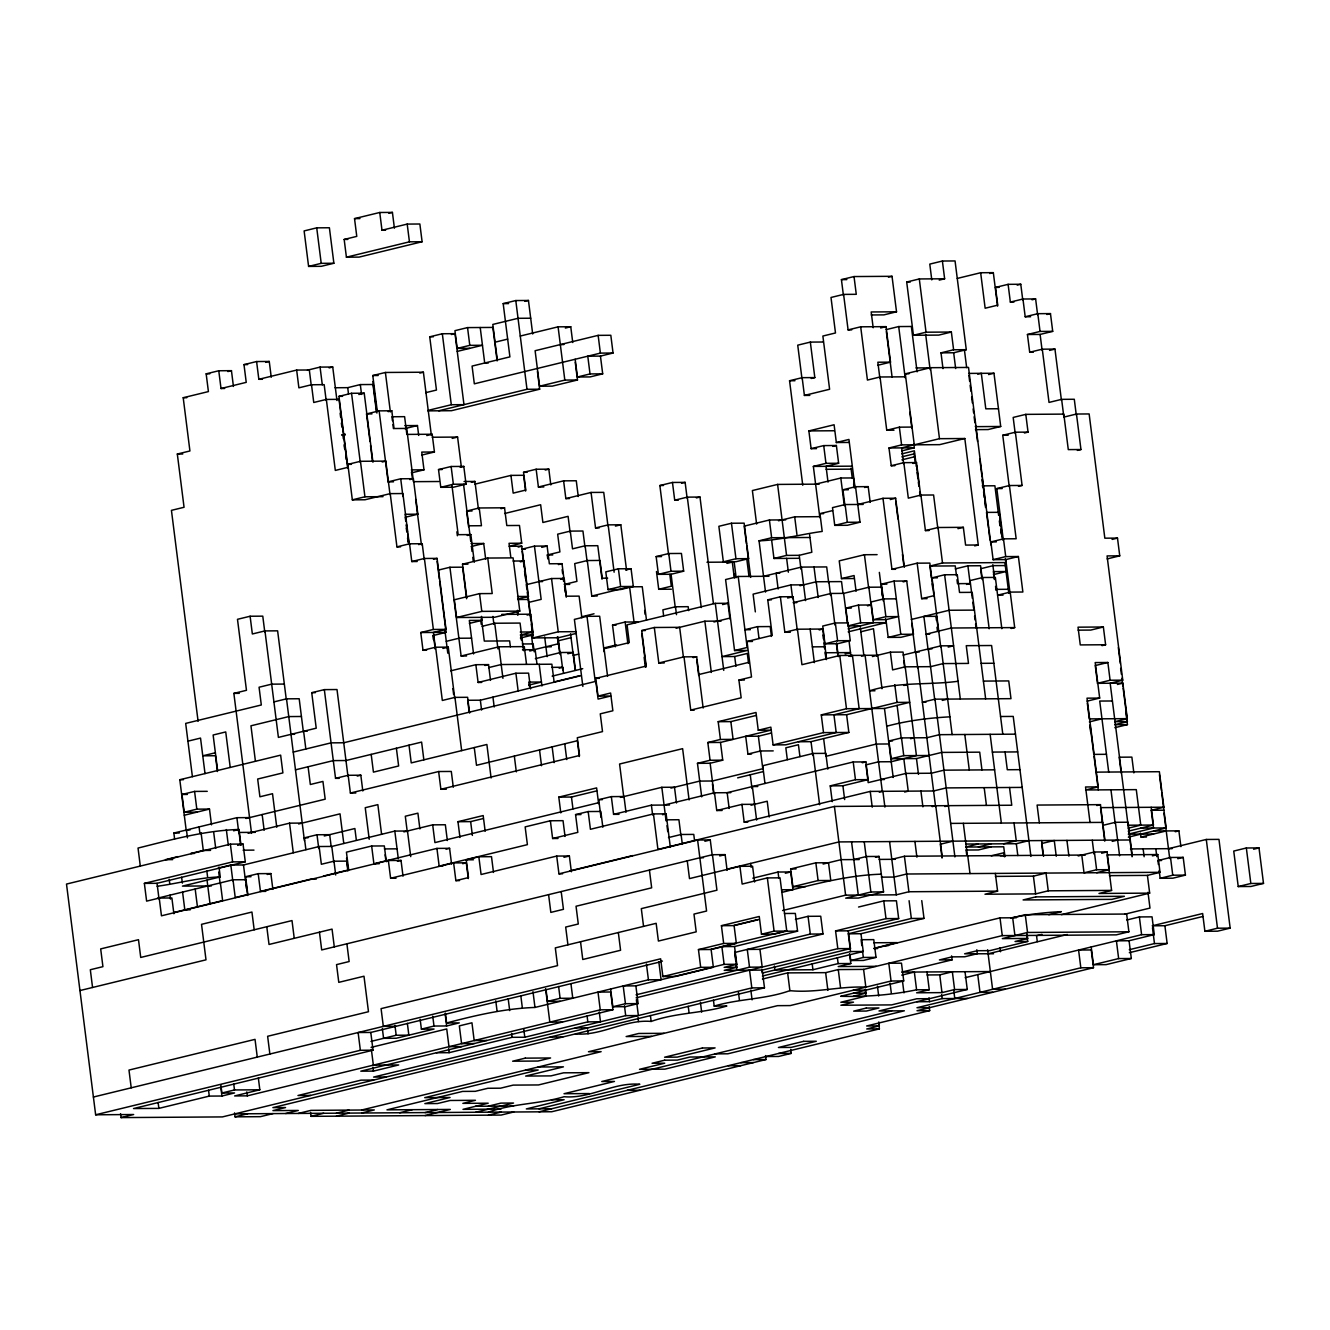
<?xml version="1.0" encoding="UTF-8"?>
<svg xmlns="http://www.w3.org/2000/svg" width="1330" height="1330" viewBox="0 0 1330 1330"><rect width="100%" height="100%" fill="white"/><g stroke="black" fill="none" stroke-linecap="round" stroke-linejoin="round"><path stroke-width="1.5" d="M316.723 227.846L304.121 230.921L308.593 266.416L321.262 266.316L333.88 263.257L329.391 227.763L316.723 227.846L321.212 263.34L333.88 263.257M379.748 212.484L381.993 230.223L407.196 224.088L419.864 224.005L422.109 241.744L359.083 257.106L346.415 257.189L344.171 239.45L356.773 236.374L354.528 218.619L379.748 212.484L392.416 212.401L394.412 228.178M388.809 213.282L392.416 212.401M308.593 266.416L321.212 263.34M346.415 257.189L409.441 241.827L422.109 241.744M198.103 721.342L171.437 510.354L184.055 507.279L177.322 454.029L189.924 450.97L183.208 397.72L208.411 391.585L206.167 373.83L218.768 370.754L231.453 370.671L233.432 386.448M218.768 370.754L221.013 388.51L246.233 382.358L243.988 364.62L256.59 361.544L269.259 361.461L271.254 377.238M575.242 362.242L577.486 379.998L552.266 386.132L539.598 386.215L535.109 350.721L598.151 335.36L610.819 335.276L613.047 353.032L600.379 353.115L474.328 383.821L472.084 366.082L509.905 356.872L503.189 303.622L515.791 300.547L528.459 300.464L532.682 333.996M227.846 371.552L231.453 370.671M265.668 362.342L269.259 361.461M524.851 301.345L528.459 300.464M425.65 392.683L436.456 390.056L429.723 336.806L442.325 333.747L455.01 333.664L463.971 404.653L451.302 404.736L427.894 410.438M497.121 360.945L492.881 327.429L467.545 327.596L454.943 330.671L457.188 348.41L469.856 348.327M256.59 361.544L258.835 379.299L296.656 370.072L309.325 369.989L311.303 385.767M451.402 334.528L455.01 333.664M307.463 370.172L320.065 367.097L332.733 367.014L336.972 400.529M329.125 367.895L332.733 367.014M457.188 348.41L469.789 345.351L482.457 345.268L457.237 351.403M326.166 400.446L324.171 384.669L311.503 384.752L298.884 387.828L296.656 370.072M495.059 342.192L507.661 339.117M520.263 336.041L558.085 326.831L570.753 326.748L572.748 342.525M565.35 328.061L570.753 326.748M377.271 411.037L372.782 375.542L385.401 372.466L423.406 372.217L431.369 435.326M335.044 387.745L347.712 387.662L360.314 384.586L372.982 384.503L376.473 412.117M419.798 373.098L423.406 372.217M347.728 468.36L339.017 399.349L326.349 399.432L313.747 402.491L311.503 384.752M326.349 399.432L335.31 470.421L347.911 467.345L338.951 396.357L351.552 393.281L364.221 393.198L372.949 462.225M358.817 394.511L364.221 393.198M843.42 295.41L841.425 279.632L854.026 276.557L892.031 276.308L896.52 311.802L883.918 314.878L871.25 314.961M942.987 368.626L941.008 352.849L953.677 352.766L966.278 349.69L955.056 260.946L942.388 261.029L929.786 264.105L931.781 279.882M888.44 277.189L892.031 276.308M854.026 276.557L856.271 294.312L843.602 294.396L831.001 297.471L835.489 332.966L822.871 336.041L829.604 389.274L804.401 395.426L802.156 377.67L789.555 380.746L802.755 485.267M600.445 356.091L602.689 373.846L590.021 373.93L587.777 356.191L600.445 356.091L613.047 353.032M966.278 349.69L953.61 349.773L951.366 332.035L938.764 335.094L913.427 335.26L906.694 282.026L919.296 278.951L944.633 278.785L942.388 261.029M370.023 441.543L366.531 413.929L379.133 410.87L391.801 410.771L394.046 428.526L406.714 428.443L413.447 481.676L438.784 481.51M388.194 411.652L391.801 410.771M939.229 280.098L944.633 278.785M957.251 278.435L980.659 272.733L993.327 272.65L997.567 306.166M989.72 273.531L993.327 272.65M438.767 410.787L526.996 389.291L539.664 389.208L537.42 371.452M539.598 386.215L564.818 380.081L577.486 379.998M575.175 359.25L577.419 377.005L590.021 373.93M345.235 434.129L341.644 435.01L345.251 434.993M539.664 389.208L451.435 410.704L427.894 410.87M602.689 373.846L590.088 376.922L577.419 377.005M404.852 428.609L417.454 425.55L418.701 435.409M980.659 272.733L985.148 308.228L997.749 305.152L995.505 287.413L1008.107 284.337L1020.775 284.254L1022.77 300.031M1017.184 285.135L1020.775 284.254M843.602 294.396L848.091 329.89L860.693 326.814L886.029 326.648L890.518 362.142L877.916 365.218M426.78 435.558L432.183 434.245L434.428 452L421.81 455.06M823.004 342.01L810.336 342.093L797.734 345.168L801.973 378.684M880.626 327.961L886.029 326.648M886.096 329.641L898.698 326.565L911.366 326.482L917.101 371.835M1008.107 284.337L1010.351 302.076L1022.953 299.017L1035.621 298.934L1037.616 314.695M452.183 438.385L457.587 437.071L461.311 466.647M409.357 544.818L402.89 493.546L390.222 493.63L365.002 499.764L352.334 499.847L347.862 464.353L360.463 461.294L385.8 461.111L390.039 494.644M1032.03 299.799L1035.621 298.934M382.192 461.992L385.8 461.111M913.427 335.26L926.029 332.201L951.366 332.035M1022.953 299.017L1025.197 316.756L1037.799 313.681L1050.467 313.597L1052.712 331.353L1040.11 334.428L1027.442 334.512L1029.686 352.25L1033.31 352.234M1046.876 314.478L1050.467 313.597M411.386 472.898L423.987 469.823L421.76 452.084L434.428 452M811.217 378.468L814.825 377.587L810.336 342.093M379.133 410.87L388.111 481.859L400.712 478.783L413.381 478.7L417.853 514.195L405.251 517.27L405.75 521.21M438.518 469.573L451.136 466.498L463.804 466.414L466.032 484.153L453.43 487.229L440.762 487.312L438.518 469.573L442.142 469.54M409.773 479.581L413.381 478.7M460.197 467.296L463.804 466.414M941.008 352.849L953.61 349.773M1027.442 334.512L1040.043 331.436L1052.712 331.353M352.334 499.847L364.935 496.788L383.04 496.655M905.364 376.822L880.028 376.988L867.426 380.064L860.693 326.814M440.762 487.312L453.364 484.236L466.032 484.153M914.275 444.819L905.298 373.83L930.518 367.695L968.523 367.446L990.933 544.918M471.319 482.308L474.926 481.443L478.418 509.041M474.926 484.153L510.953 475.392L523.621 475.292L525.599 491.069M510.953 475.392L513.181 493.131L525.799 490.055L523.555 472.316L536.156 469.241L548.825 469.158L550.82 484.935M545.217 470.039L548.825 469.158M1029.686 352.25L1042.288 349.175L1054.956 349.092L1061.44 400.363M1049.553 350.422L1054.956 349.092M977.716 374.212L981.307 373.331L985.796 408.825L998.464 408.742M988.572 374.561L993.976 373.248L1000.709 426.481L988.107 429.557L975.439 429.64M536.156 469.241L538.401 486.996L563.604 480.845L576.272 480.762L578.267 496.539M468.609 526.813L466.614 511.036L479.216 507.977L504.552 507.794L506.796 525.55L519.465 525.466L521.709 543.205L509.107 546.281L521.776 546.198L532.981 634.942L520.379 638.018M816.554 448.626L811.117 448.659L808.873 430.92L834.093 424.769L836.337 442.524L849.006 442.441M500.961 508.675L504.552 507.794M504.619 513.513L540.645 504.735L542.889 522.49L568.093 516.339L570.088 532.116M563.604 480.845L565.849 498.6L591.069 492.449L603.737 492.366L607.96 525.882M390.222 493.63L396.939 546.863L409.557 543.804L422.225 543.721L424.204 559.481M668.574 554.543L659.863 485.533L672.465 482.457L685.133 482.374L687.128 498.151M811.117 448.659L823.719 445.6L836.387 445.5L838.632 463.256L826.03 466.331L828.025 482.108M836.337 442.524L848.939 439.449L854.907 486.78M880.028 376.988L886.744 430.238L899.363 427.163L912.031 427.08M418.618 544.585L422.225 543.721M467.246 535.475L470.837 534.594L474.328 562.191M681.525 483.239L685.133 482.374M832.796 446.381L836.387 445.5M1076.286 415.043L1074.291 399.266L1061.623 399.349L1049.021 402.425L1042.288 349.175M471.103 546.53L483.704 543.471L485.699 559.248M409.557 543.804L411.785 561.543L424.403 558.467L437.071 558.384L446.032 629.373L433.43 632.448L435.425 648.225M1061.623 399.349L1063.867 417.105L1076.469 414.029L1080.958 449.523L1068.289 449.607L1063.801 414.112L1025.796 414.362L1013.177 417.437L1015.172 433.214M672.465 482.457L674.709 500.196L687.311 497.137L699.979 497.038L713.429 603.537M819.845 517.686L813.362 466.414L825.963 463.339L838.632 463.256M894.857 465.7L891.233 465.733L888.989 447.977L901.59 444.902L939.612 444.652L964.815 438.518L978.265 545.001L974.674 545.882M433.464 559.265L437.071 558.384M696.371 497.919L699.979 497.038M964.815 438.518L939.479 438.684L901.657 447.894L903.652 463.671M584.934 546.796L582.939 531.019L570.271 531.102L557.669 534.178L559.913 551.917L547.295 554.992L547.794 558.933M901.723 450.887L914.325 447.811L913.826 443.871M591.069 492.449L595.541 527.944L608.143 524.868L620.811 524.785L626.546 570.138M518.168 547.079L521.776 546.198M901.79 453.879L914.392 450.804L916.387 466.581M819.23 484.137L777.601 484.419L752.381 490.554L756.62 524.087M615.424 526.098L620.811 524.785M564.269 581.443L562.025 563.687L549.356 563.77L547.112 546.032L534.444 546.115L521.842 549.19L525.45 549.157M901.856 456.855L914.458 453.779M439.116 569.905L449.922 567.262L462.591 567.179L466.581 598.733M466.764 597.719L462.524 564.186L487.744 558.051L513.081 557.885L519.797 611.118L494.594 617.27L456.589 617.519L454.345 599.78L479.548 593.629L492.216 593.546L487.744 558.051M264.77 631.933L262.775 616.156L250.107 616.239L237.488 619.314L246.466 690.303L233.864 693.379L251.553 833.378M541.709 547.345L547.112 546.032M901.923 459.848L914.525 456.772M1009.237 486.547L1002.754 435.276L1015.372 432.2L1028.04 432.117L1025.796 414.362M1024.433 432.998L1028.04 432.117M815.606 484.153L840.809 478.019L853.478 477.936L854.725 487.794M891.233 465.733L903.835 462.657L916.503 462.574L920.742 496.09M912.912 463.455L916.503 462.574M602.024 579.215L597.785 545.699L585.117 545.782L572.515 548.841L570.271 531.102M520.346 561.842L523.954 560.961L528.442 596.455L517.636 599.082M844.916 505.566L842.921 489.789L855.539 486.714L868.207 486.63L870.202 502.408M286.332 699.846L277.621 630.836L264.953 630.919L252.351 633.978L250.107 616.239M864.6 487.512L868.207 486.63M558.417 564.568L562.025 563.687M731.467 523.239L718.865 526.298L723.354 561.809L736.022 561.709L748.624 558.65L744.135 523.156L731.467 523.239L735.956 558.733L748.624 558.65M607.644 578.168L602.207 578.201L599.963 560.445L587.295 560.545L574.693 563.604L576.937 581.36L564.336 584.435L569.755 584.385M785.698 519.88L769.405 519.997L744.202 526.131L746.446 543.887M778.482 520.778L794.692 516.838L820.028 516.672M863.203 504.436L845.115 504.552L832.497 507.628L834.741 525.367L847.41 525.284L860.011 522.208L855.539 486.714M581.858 617.802L579.115 596.123L566.447 596.206L564.203 578.45L551.534 578.533L526.314 584.685L526.813 588.625M1077.35 450.405L1080.958 449.523M765.531 592.083L759.048 540.811C780.411 540.163 801.109 534.261 822.206 531.435L819.962 513.679L832.563 510.604M857.784 504.469L882.987 498.318L895.655 498.235L904.367 567.262M560.595 579.331L564.203 578.45M656.156 556.605L668.757 553.529L681.426 553.446L683.67 571.185L671.068 574.261L658.4 574.344L656.156 556.605L661.592 556.572M890.252 499.548L895.655 498.235M618.4 568.808L605.798 571.867L608.043 589.622L620.711 589.539L633.313 586.464L631.068 568.725L618.4 568.808L620.644 586.547L633.313 586.464M937.833 528.525L933.593 494.993L920.925 495.076L908.324 498.151L903.835 462.657M625.665 570.038L631.068 568.725M759.048 540.811L771.649 537.736L809.654 537.486M456.589 617.519L481.793 611.384L519.797 611.118M834.741 525.367L847.343 522.291L860.011 522.208M528.559 602.424L541.16 599.365L534.444 546.115M1003.286 539.864L996.818 488.592L1009.42 485.533L1022.088 485.45L1015.372 432.2M1018.481 486.315L1022.088 485.45M658.4 574.344L671.002 571.268L683.67 571.185M426.614 650.254L423.007 650.287L420.762 632.531L433.364 629.456L446.032 629.373M469.39 623.404L481.992 620.345L481.493 616.389M608.043 589.622L620.644 586.547M723.354 561.809L735.956 558.733M587.295 560.545L591.784 596.039L627.793 587.262M726.895 563.388L732.298 562.075L734.293 577.835M439.615 581.094L446.099 632.365L433.497 635.441L435.243 649.24M527.079 615.075L530.67 614.211L532.914 631.95L520.313 635.025L532.981 634.942M482.108 626.314L494.727 623.238L520.063 623.072L523.555 650.686M771.716 540.728L773.96 558.467L786.562 555.408L799.23 555.325L811.832 552.249L809.604 534.494M656.471 571.534L658.716 589.29L671.318 586.214L669.821 574.377M446.281 641.326L458.9 638.25L471.568 638.167M423.007 650.287L435.608 647.211L448.276 647.128L454.76 698.4M920.925 495.076L925.414 530.57L938.016 527.511L963.352 527.328L965.597 545.084L978.265 545.001M442.873 648.442L448.276 647.128M768.956 576.272L738.2 576.472L725.598 579.548L734.559 650.536L747.227 650.453L722.024 656.604L734.692 656.521L747.294 653.446L748.541 663.304M581.41 616.854L594.028 613.778M604.153 651.733L599.664 616.239L586.995 616.322L574.394 619.398L582.856 686.446M957.949 528.658L963.352 527.328M763.536 576.306L801.342 567.095L826.695 566.929L828.673 582.706M877.102 554.643L864.434 554.726L839.23 560.861L841.474 578.617L854.143 578.533M531.302 624.119L533.047 637.918L558.251 631.783L576.356 631.667M449.922 567.262L461.128 656.006L498.95 646.796L524.286 646.613L526.53 664.368M273.913 701.908L286.515 698.832L299.184 698.749L303.423 732.265M264.953 630.919L278.402 737.402L316.224 728.192L311.735 692.697L324.337 689.622L337.005 689.538L347.961 776.304M688.657 610.636L688.159 606.68L675.49 606.779L662.889 609.838L663.637 615.757M576.389 633.363L558.384 637.752L533.047 637.918M615.258 646.812L612.532 625.117L625.133 622.041L637.802 621.958L632.398 623.271M558.45 640.744L571.052 637.668M729.954 619.049L727.959 603.271L715.291 603.355L627.062 624.851L629.289 642.606L604.086 648.741L607.577 676.355M803.586 584.834L790.918 584.917L753.113 594.144L755.34 611.883M558.517 643.737L533.297 649.871L531.302 634.094M529.756 651.018L535.159 649.705L536.904 663.504M450.637 670.852L475.857 664.701L488.526 664.618L490.521 680.395M722.556 604.585L727.959 603.271M799.995 585.715L816.204 581.775L841.541 581.592L843.02 593.429M1003.036 595.125L997.6 595.175L1010.202 592.099L1022.87 592.016L1018.398 556.522L1005.779 559.598L993.111 559.681L990.867 541.925L1003.485 538.85L1016.153 538.766L1009.42 485.533M484.918 665.499L488.526 664.618M841.474 578.617L854.076 575.541L856.071 591.318M488.592 667.61L501.194 664.535L551.867 664.202L554.111 681.941L579.315 675.806M882.987 498.318L891.948 569.307L917.168 563.172L929.836 563.089L934.076 596.605M187.929 741.159L200.531 738.083L205.019 773.578M293.248 752.082L331.07 742.855L343.738 742.772L595.84 681.342L598.084 699.081L610.686 696.022L598.018 696.105L595.774 678.35L646.197 666.064L641.708 630.57L654.31 627.494L679.647 627.328L683.387 656.904M654.31 627.494L658.799 662.988L684.002 656.854L690.736 710.087L741.159 697.801L738.915 680.062L751.517 676.987L747.028 641.492L772.248 635.341L767.759 599.847L780.361 596.788L793.029 596.705L797.269 630.221M535.358 658.666L560.562 652.515L573.23 652.432L575.474 670.187M787.626 598.018L793.029 596.705M567.827 653.745L573.23 652.432M931.399 577.902L929.903 566.065L942.505 563.006L1005.846 562.573L1005.347 558.633M676.056 628.209L704.867 621.193L721.159 621.077M573.297 655.424L578.7 654.111M603.903 647.959L616.521 644.884M713.927 621.975L730.137 618.034M883.27 600.944L881.524 587.145L868.856 587.228L843.652 593.38L830.984 593.463L793.162 602.673L796.786 602.64M475.857 664.701L478.102 682.456L515.907 673.229L528.575 673.146L530.57 688.923M883.452 599.93L881.458 584.153L894.076 581.077L906.744 580.994L913.461 634.244L900.859 637.319L888.191 637.403L885.946 619.647L873.278 619.73L871.034 601.991L883.635 598.916L896.304 598.832M955.306 568.891L967.908 565.815L980.576 565.732L982.321 579.531M993.111 559.681L1005.713 556.605L1018.398 556.522M903.137 581.875L906.744 580.994M559.132 668.159L562.74 667.278L563.488 673.196M940.726 646.862L932.014 577.852L944.616 574.776L957.284 574.693L959.529 592.432L972.197 592.349L985.646 698.832M215.377 752.763L202.775 755.822L215.443 755.739L217.438 771.516M980.642 568.725L993.244 565.649L1005.912 565.566M469.606 713.08L467.611 697.302L454.943 697.386L442.325 700.461L435.608 647.211M1112.096 539.415L1117.499 538.101L1119.744 555.84L1107.142 558.916M552.116 676.139L582.74 668.691M771.433 636.422L770.203 626.563L757.535 626.646L744.916 629.722L750.353 629.688M528.841 685.1L541.443 682.024L528.775 682.107L529.274 686.064M860.743 625.798L848.075 625.881L845.83 608.126L858.432 605.067L871.1 604.984L867.492 605.848M993.427 574.61L1006.045 571.534L993.377 571.617L994.375 579.514M1001.839 628.691L995.355 577.419L982.687 577.503L970.085 580.578L972.33 598.334M469.158 712.115L467.678 700.278L480.346 700.195L581.177 675.623M966.544 584.435L970.152 583.571L967.908 565.815M917.168 563.172L921.657 598.666L934.259 595.591M186.283 830.984L179.799 779.729L280.647 755.141L282.891 772.896L257.671 779.031L259.915 796.786L272.517 793.711L276.756 827.243M780.361 596.788L784.85 632.282L797.451 629.206L822.788 629.04L826.529 658.616M693.08 657.652L696.671 656.771L703.154 708.042M835.34 622.972L822.738 626.048L824.966 643.803L837.634 643.72L850.252 640.644L848.008 622.889L835.34 622.972L837.584 640.727L850.252 640.644M734.559 650.536L747.161 647.461L738.2 576.472M819.197 629.921L822.788 629.04M848.075 625.881L860.676 622.806L886.013 622.639L885.514 618.699M873.278 619.73L885.88 616.671L898.548 616.588L885.946 619.647M848.124 628.874L873.345 622.723L868.856 587.228M848.191 631.85L886.013 622.639M196.89 812.148L184.222 812.231L181.977 794.476L194.579 791.417L207.247 791.333M860.859 631.767L873.477 628.691L876.952 656.305M911.283 619.481L949.105 610.27L974.441 610.104M295.493 769.821L333.298 760.61L345.966 760.527L421.61 742.09L423.854 759.846M598.018 696.105L610.62 693.03L612.864 710.769L600.262 713.844L602.507 731.6L577.287 737.734L579.531 755.49L440.878 789.272L438.634 771.533L350.389 793.029L348.161 775.29L335.542 778.349L324.337 689.622M698.915 674.51L749.339 662.224M824.966 643.803L837.584 640.727M888.191 637.403L900.792 634.327L913.461 634.244M184.222 812.231L196.823 809.155L209.492 809.072L211.487 824.849M845.099 653.911L850.502 652.581L825.165 652.764L825.913 658.683M184.288 815.224L209.492 809.072M882.006 688.757L877.767 655.225L839.762 655.49L801.94 664.701L797.451 629.206M357.221 776.072L360.829 775.207L362.807 790.968M848.823 656.272L852.43 655.407L859.147 708.641L833.943 714.792L836.188 732.531L785.764 744.817L773.096 744.9L770.851 727.161L758.25 730.237L756.005 712.481L718.183 721.691L720.428 739.447L733.096 739.364L730.852 721.608L718.183 721.691M861.491 656.189L865.099 655.324L882.289 791.383M872.364 656.555L890.368 652.165L903.037 652.082L905.032 667.843M1011.083 628.475L1014.69 627.594L1010.202 592.099M903.103 655.058L940.925 645.848L953.593 645.765L948.19 647.078M174.612 838.964L173.864 833.046L236.89 817.684L249.558 817.601M245.95 818.482L325.185 799.18L322.941 781.425L310.339 784.5L308.094 766.745M240.996 845.232L239.001 829.471C204.704 830.502 171.42 839.762 138.037 848.058L140.265 865.813M1002.803 734.243L991.598 645.515L966.262 645.682L968.489 663.421L943.153 663.587L930.551 666.663L905.215 666.829L892.613 669.904L890.368 652.165M233.598 830.785L239.001 829.471M248.128 833.245L289.541 823.154L302.209 823.071M1102.005 645.632L1105.612 644.751L1103.368 626.995L1090.766 630.071L1078.098 630.154M298.618 823.952L340.031 813.844L343.772 843.436M730.852 721.608L756.072 715.474M178.087 856.587L165.485 859.662L172.717 859.612M210.539 850.402L203.291 850.452L190.689 853.528L194.313 853.494M173.881 913.743L171.886 897.966L159.218 898.066L146.616 901.125L144.372 883.386L157.04 883.303L245.285 861.79L243.041 844.051L230.373 844.134L66.5 884.068L95.644 1114.789L133.648 1114.523L121.047 1117.599L120.548 1113.659M958.066 681.259C928.673 685.266 898.315 681.509 869.571 690.819L875.007 690.769M237.638 845.365L243.041 844.051M903.851 685.465L907.459 684.584M305.883 849.654L304.387 837.833L317.006 834.758L329.674 834.675L331.17 846.495M324.271 835.988L354.877 828.524L356.374 840.361M707.826 742.522L720.494 742.439L722.739 760.178L710.07 760.261L707.826 742.522L720.428 739.447M821.275 714.875L846.479 708.724L884.483 708.474L909.703 702.323L897.035 702.423L846.612 714.709L821.275 714.875L823.519 732.614L848.856 732.448L846.612 714.709M720.494 742.439L770.918 730.153L758.25 730.237M144.372 883.386L232.617 861.873L245.285 861.79M751.566 754.01L747.942 754.043L745.698 736.288L758.366 736.205L770.984 733.129M218.203 868.108L230.822 865.049L243.49 864.966L319.117 846.528L331.785 846.445L394.81 831.084L407.479 831.001L410.721 856.636M157.106 886.279C178.187 883.452 198.901 877.551 220.265 876.902L219.018 867.044M983.402 681.093L1008.739 680.927L1010.983 698.666L934.973 699.181L922.372 702.24L925.996 702.223M942.239 700.411L947.642 699.098M403.871 831.882L432.682 824.849L445.351 824.766L447.346 840.543M220.265 876.902L182.443 886.113L211.404 885.93M1119.744 555.84L1107.075 555.923L1122.769 680.162L1110.101 680.245L1107.857 662.49L1095.255 665.565L1097.499 683.321L1122.836 683.155L1127.308 718.649L1114.706 721.708L1127.375 721.625L1123.135 688.109M459.964 837.468L457.969 821.707L483.172 815.556L485.167 831.333M560.794 812.896L558.8 797.119L596.621 787.909L598.616 803.686M701.691 796.853L697.469 763.337L710.07 760.261M773.096 744.9L823.519 732.614M457.969 821.707L470.637 821.608L483.239 818.549M558.8 797.119L571.468 797.036L596.688 790.901M697.469 763.337L710.137 763.254L722.739 760.178M747.942 754.043L760.544 750.968L773.229 750.885M157.356 898.232L232.999 879.795L245.668 879.712L247.646 895.489M232.999 879.795L235.227 897.551L247.846 894.475L245.601 876.736L258.203 873.66L270.871 873.577L272.866 889.354M386.315 861.707L384.32 845.93L371.652 846.013L346.432 852.164L348.676 869.903L323.473 876.054M798.366 741.758L811.034 741.658L848.856 732.448M267.264 874.458L270.871 873.577M886.728 726.23C907.476 720.627 928.589 717.967 949.886 716.837M347.878 870.984L346.631 861.125L333.963 861.208L321.361 864.267L319.117 846.528M600.977 817.435L598.733 799.679L611.335 796.62L624.003 796.52L625.998 812.298M598.799 802.672L434.927 842.605L432.682 824.849M620.412 797.402L661.825 787.31L674.493 787.227L676.488 803.004M1097.499 683.321L1110.101 680.245M670.885 788.108L699.696 781.092L712.381 780.993L762.788 768.707L760.544 750.968M827.809 769.122L825.814 753.362L813.145 753.445L762.738 765.731L764.966 783.47M1122.769 680.162L1110.168 683.238L1132.079 856.769M174.014 912.463L222.625 900.626L220.381 882.871M258.203 873.66L260.447 891.399L310.871 879.113L316.291 879.08M371.652 846.013L373.896 863.768L436.922 848.407L449.59 848.324L451.585 864.101M565.034 836.454L563.039 820.677L550.371 820.76L525.15 826.894L527.395 844.65L439.166 866.146L436.922 848.407M550.371 820.76L552.615 838.499L577.819 832.364L575.574 814.608L588.176 811.549L600.844 811.45L602.839 827.227M403.023 876.204L401.028 860.427L388.36 860.51L161.462 915.805L159.218 898.066M1117.433 684.468L1122.836 683.155M737.651 777.851L762.855 771.699M981.956 769.904L979.711 752.165L941.707 752.414L916.486 758.566L891.15 758.732L888.905 740.976L901.507 737.917L926.86 737.734L939.462 734.675L1015.472 734.16M445.982 849.188L449.59 848.324M397.421 861.308L401.028 860.427M910.585 738.699L914.192 737.834M611.335 796.62L613.579 814.359L651.401 805.149L669.489 805.016M1087.059 701.143L1099.677 698.084L1095.188 662.573L1107.857 662.49M664.069 805.066L714.493 792.78L730.769 792.663M832.231 801.641L830.236 785.864L842.904 785.781L868.124 779.629L865.88 761.89L853.212 761.974L727.161 792.697L729.156 808.457M670.353 847.376L666.114 813.844L653.446 813.927L590.42 829.288L588.176 811.549M862.272 762.772L865.88 761.89M388.36 860.51L390.604 878.265L453.63 862.904L466.298 862.821L468.293 878.598M453.63 862.904L455.874 880.643L468.476 877.584L466.232 859.828L478.833 856.753L491.502 856.67L493.496 872.447M891.15 758.732L903.752 755.656L929.088 755.49M662.523 814.725L666.114 813.844M462.69 863.702L466.298 862.821M714.493 792.78L716.737 810.519L741.941 804.384L754.609 804.301M1089.37 721.891L1101.972 718.815M751.001 805.165L767.211 801.225L769.206 817.002M830.236 785.864L855.456 779.713L868.124 779.629M571.368 871.765L569.373 855.988L556.705 856.071L481.078 874.508L478.833 856.753M994.624 769.821L943.934 770.17L931.333 773.229L905.996 773.412L868.191 782.622L865.946 764.866L878.548 761.807L891.216 761.724L916.42 755.573L905.215 666.829M563.97 857.301L569.373 855.988M1127.375 721.625L1114.773 724.7L1127.441 724.617L1125.945 712.78M1114.839 727.693L1127.441 724.617M668.491 837.568L681.093 834.492L693.761 834.409L694.509 840.327M741.941 804.384L744.185 822.123L870.236 791.4L933.577 790.984L946.179 787.909L1022.205 787.41M879.296 792.198L882.904 791.317L884.899 807.094M569.689 870.934L632.714 855.572M1009.537 787.493L1011.764 805.232L834.409 806.429L657.934 849.421L653.446 813.927M79.95 990.551L206 959.828L201.528 924.333L251.935 912.048L254.18 929.803M556.705 856.071L558.949 873.827L697.602 840.028L710.27 839.945L712.265 855.722M904.633 792.032L908.24 791.151L905.996 773.412M704.883 841.275L710.27 839.945M727.111 870.402L725.133 854.625L712.448 854.708L321.694 949.936L319.449 932.18M719.73 855.938L725.133 854.625M932.164 806.628L935.755 805.747L942.239 857.019M944.832 806.545L948.423 805.664M727.244 869.122L838.898 841.923L1130.284 839.978M754.576 882.006L752.581 866.229L739.912 866.312L689.489 878.598L687.244 860.859M1099.677 698.084L1087.009 698.167L1098.214 786.894L1085.612 789.97L1136.286 789.638L1140.774 825.132L1128.156 828.191M752.83 878.182L778.05 872.031L790.718 871.948L792.946 889.703L782.09 889.77M790.652 868.955L815.855 862.821L828.524 862.738L830.768 880.477L818.1 880.56L792.896 886.711L790.652 868.955L796.072 868.922M785.315 873.261L790.718 871.948M823.12 864.051L841.125 859.662L859.23 859.546M721.425 925.697L734.094 925.614L736.338 943.369L723.67 943.452L721.425 925.697L759.247 916.486L761.475 934.225L774.143 934.142L786.762 931.083L780.028 877.833L767.36 877.916L742.157 884.068L739.912 866.312M853.793 859.579L866.412 856.503L879.08 856.42L883.552 891.915L858.349 898.066L845.681 898.149L870.884 891.998L883.552 891.915M875.473 857.301L879.08 856.42M1096.851 805.531L1100.459 804.65L1104.931 840.144M952.912 841.159L940.31 844.234L942.056 858.033M891.815 859.33L904.417 856.254L1085.396 855.04M978.315 843.968L965.713 847.044L1003.718 846.794L1004.965 856.653M782.156 892.33C814.941 884.117 847.642 875.207 881.325 874.176M978.381 846.961L990.983 843.885M991.05 846.878L978.448 849.953L965.763 850.036M1003.651 843.802L1016.253 840.726L1014.009 822.987M1153.625 834.01L1128.289 834.176L1153.492 828.025L1151.265 810.286L1163.866 807.21L1159.378 771.716L1096.036 772.132M965.647 844.051L1016.32 843.719L1028.921 840.643M1102.753 825.381L1115.371 822.306L1128.04 822.223L1132.262 855.755M991.232 855.838L1003.834 852.763L1004.333 856.703M782.589 910.518L845.614 895.157L896.287 894.824L908.905 891.748L997.583 891.15L995.339 873.411M734.027 925.348L757.452 919.645M734.094 925.614L759.297 919.479M1128.222 831.183L1153.442 825.049L1151.198 807.293M1128.355 837.168L1166.161 827.942L1161.688 792.447M1112.213 841.375L1117.599 840.061M795.456 919.396L808.058 916.32L820.726 916.237L822.971 933.992L759.945 949.337L747.277 949.437L749.521 967.176L762.19 967.093L759.945 949.337M1140.525 833.129L1141.024 837.069L1166.227 830.934M858.548 907.027L883.752 900.875L896.42 900.792L898.664 918.548L848.241 930.834L835.573 930.917L837.817 948.656L850.485 948.573L848.241 930.834M1175.304 831.732L1178.895 830.851L1180.89 846.628M1078.181 855.955L1094.39 851.998L1107.059 851.915L1109.287 869.67L1096.685 872.729M93.399 1097.034L660.644 958.814L662.889 976.553L675.557 976.469L713.362 967.259L711.118 949.504L698.45 949.587L700.694 967.342L713.362 967.259M698.45 949.587L723.67 943.452M761.475 934.225L774.093 931.166L786.762 931.083M1101.656 853.228L1107.059 851.915M662.44 961.091L658.849 961.972L661.093 979.711L648.425 979.794L534.976 1007.442C505.001 1008.489 475.758 1015.289 446.614 1022.97L445.367 1013.111M711.068 949.238L783.087 931.698M370.787 1032.446L373.032 1050.185L360.363 1050.284L358.119 1032.529L370.787 1032.446L660.711 961.789M711.118 949.504L736.338 943.369M734.542 946.528L736.787 964.267L724.119 964.366L721.874 946.611L734.542 946.528L797.568 931.166L795.323 913.427L784.467 913.494M995.405 876.404L1033.41 876.138L1046.012 873.078L1048.256 890.817L1111.597 890.402L1107.109 854.907L1157.798 854.558L1160.026 872.314L1147.424 875.389L1109.42 875.639M734.659 952.496L810.303 934.076L822.971 933.992M370.97 1041.407L396.19 1035.255L408.859 1035.172L407.362 1023.352M420.147 1019.262L421.394 1029.121L433.996 1026.045L446.664 1025.962L459.282 1022.886L446.614 1022.97M1168.472 848.673L1206.293 839.463L1218.962 839.38L1230.167 928.124L1217.565 931.183L1204.897 931.283L1202.652 913.527L1152.229 925.813L1164.897 925.73L1202.719 916.52M997.583 891.15L984.981 894.226L1035.654 893.893L1048.256 890.817M835.573 930.917L885.996 918.631L898.664 918.548M546.015 989.553L547.511 1001.39L560.113 998.315L572.781 998.232L571.036 984.433M1152.395 855.888L1157.798 854.558M1109.287 869.67L1096.618 869.754L1084.016 872.812L1081.772 855.074M371.103 1047.375L446.73 1028.955L448.975 1046.693L461.643 1046.61M95.644 1114.789L360.363 1050.284M662.889 976.553L700.694 967.342M848.307 933.81L860.976 933.726L863.22 951.482L850.552 951.565L848.307 933.81L911.333 918.465L924.001 918.382L921.757 900.626M635.873 985.863L638.117 1003.601L625.449 1003.701L623.205 985.946L635.873 985.863L724.119 964.366M373.032 1050.185L133.532 1108.555L158.869 1108.389L209.292 1096.103L221.96 1096.02L234.562 1092.944L221.894 1093.027L220.896 1085.147M1158.413 864.483L1157.915 860.543L1170.516 857.468L1183.201 857.385L1185.429 875.123L1172.827 878.199L1160.159 878.282L1159.162 870.402M860.976 933.726L924.001 918.382M736.787 964.267L724.168 967.342L736.837 967.259L734.858 951.482M1177.798 858.698L1183.201 857.385M736.837 967.259L724.235 970.335L762.24 970.085L850.485 948.573M221.894 1093.027L234.496 1089.952L259.832 1089.785L258.336 1077.948M636.073 994.823L749.521 967.176M1246.343 847.991L1233.741 851.067L1238.23 886.561L1250.898 886.478L1263.5 883.403L1259.011 847.908L1246.343 847.991L1250.832 883.486L1263.5 883.403M636.122 997.816L837.817 948.656M259.832 1089.785L234.629 1095.937L247.297 1095.853L600.246 1009.836L612.914 1009.753L610.669 991.997L598.001 992.097L600.246 1009.836M1253.608 849.222L1259.011 847.908M610.603 989.021L612.847 1006.76L625.449 1003.701M850.552 951.565L762.306 973.061L761.807 969.121M612.914 1009.753L360.796 1071.182L373.464 1071.099L398.684 1064.964L373.348 1065.13L371.353 1049.353M638.117 1003.601L625.516 1006.677L612.847 1006.76M1160.159 878.282L1172.761 875.207L1185.429 875.123M873.91 948.323L897.318 942.621L873.777 942.771M1111.597 890.402L1098.996 893.461L1149.669 893.128L1147.424 875.389M1016.303 917.766L1000.01 917.866L873.96 948.589L877.584 948.556M762.373 976.054L863.22 951.482M436.44 1052.762L449.108 1052.678L512.133 1037.317L524.801 1037.234L587.827 1021.872L600.495 1021.789L599.248 1011.93M1010.817 917.966C1027.508 914.541 1044.349 912.413 1061.373 911.649L1048.772 914.724M762.439 979.046L787.643 972.895L825.647 972.646L838.266 969.57L863.602 969.404L1002.255 935.622L1116.269 934.857L1128.887 931.781L1126.643 914.043L1025.28 914.708L1012.679 917.783L1014.923 935.522M774.409 966.046L774.908 970.002L812.929 969.736L838.133 963.602L850.801 963.519L849.554 953.66M849.986 954.608L850.735 960.526L863.336 957.45L876.005 957.367L873.777 939.628L861.109 939.712L861.84 945.63M636.372 999.778L638.367 1015.555L625.699 1015.638L373.597 1077.084L386.265 1077.001M850.801 963.519L838.199 966.577L876.204 966.328M876.005 957.367L863.403 960.443L850.735 960.526M762.24 970.085L764.484 987.824L751.816 987.907L222.393 1116.917L121.047 1117.599M1061.44 914.641L1149.669 893.128M234.562 1112.894L235.061 1116.834L247.679 1113.775M764.484 987.824L272.883 1107.624L285.551 1107.541L272.949 1110.617L298.286 1110.45L285.684 1113.509M575.408 1033.909C601.459 1036.236 625.117 1019.113 651.168 1021.44C675.939 1012.596 701.924 1013.46 726.862 1006.012L714.193 1006.095L713.445 1000.177M273.016 1113.592L260.414 1116.668L235.061 1116.834M714.193 1006.095C739.148 998.647 765.116 999.495 789.887 990.651C815.672 993.261 840.227 985.946 865.847 987.159L863.602 969.404M1128.887 931.781L1027.525 932.463L1002.321 938.598L1027.658 938.431L1027.159 934.491M298.352 1113.426L310.954 1110.367L374.295 1109.935L361.694 1113.011M1041.939 934.391L1036.536 935.705L1037.284 941.623M1124.781 914.209L1149.985 908.074L1147.99 892.297M1238.23 886.561L1250.832 883.486M1027.658 938.431L1015.056 941.507L1027.724 941.424L1026.727 933.527M951.598 955.904L952.097 959.844L901.674 972.13L990.351 971.548M1027.724 941.424L989.902 950.634L977.234 950.717L964.632 953.793L993.543 953.76M310.588 1112.395L311.087 1116.336L323.689 1113.26M988.107 953.793L1067.342 934.491M1126.759 920.011L1139.378 916.935L1152.046 916.852L1154.29 934.608L1129.07 940.742L1116.402 940.825L1118.646 958.581L1131.315 958.498L1129.07 940.742M901.74 975.123L914.342 972.047L916.586 989.803L929.254 989.72L927.01 971.964M336.357 1113.177L348.959 1110.101M336.424 1116.169L349.025 1113.094M361.627 1110.018L601.127 1051.664L588.458 1051.747L777.535 1005.663L790.203 1005.58L891.05 981.008L903.718 980.925L901.474 963.169L888.806 963.253L891.05 981.008M903.718 980.925L840.693 996.286C866.345 996.951 891.649 994.956 916.586 989.803M927.077 974.957L939.745 974.873L952.347 971.798L954.591 989.553L967.259 989.47L965.015 971.715M853.361 996.203L865.963 993.128L865.464 989.188M399.698 1112.761L412.3 1109.686M965.148 977.683L1141.605 934.691L1154.29 934.608M425.035 1112.578L437.637 1109.519M929.254 989.72L916.636 992.795L941.973 992.612L954.591 989.553M425.101 1115.571L450.305 1109.436L386.964 1109.852L462.607 1091.415L475.276 1091.332L487.877 1088.273L500.546 1088.189L513.147 1085.114L538.484 1084.947L588.907 1072.662L563.571 1072.828L550.969 1075.887L525.633 1076.07L563.438 1066.843L538.101 1067.009M1129.27 949.703L1154.473 943.568L1167.141 943.485L1164.897 925.73M1204.897 931.283L1217.499 928.207L1230.167 928.124M488.26 1106.194L500.861 1103.119L513.53 1103.036L475.708 1112.246M967.259 989.47L879.014 1010.966L904.35 1010.8L727.876 1053.792L715.207 1053.892M1129.32 952.696L1167.141 943.485M891.682 1010.883L601.775 1081.523L614.443 1081.44L564.02 1093.726L589.356 1093.559M916.836 1001.756L929.504 1001.673L942.106 998.597L967.442 998.431M488.376 1112.163C513.164 1103.318 539.132 1104.166 564.086 1096.718C590.138 1099.046 613.778 1081.938 639.83 1084.266L538.999 1108.838M1080.825 967.791L1078.58 950.036L1091.248 949.952L1093.493 967.708L1080.825 967.791L916.968 1007.724L929.637 1007.641M1091.199 946.977L1093.426 964.716L1118.646 958.581M488.443 1115.155L501.044 1112.08M1093.493 967.708L917.018 1010.717L929.687 1010.634L929.188 1006.677M1131.315 958.498L1106.111 964.632L1093.426 964.716M513.729 1111.996L501.111 1115.072L311.087 1116.336M929.687 1010.634L866.661 1025.979L879.329 1025.896L878.831 1021.955M879.329 1025.896L866.728 1028.971L879.396 1028.888L878.648 1022.97M539.066 1111.83L879.396 1028.888M765.515 1055.571L766.014 1059.528L551.734 1111.747L235.011 1113.858M790.735 1049.437L791.234 1053.377L778.615 1056.452L765.947 1056.535M354.528 218.619L359.965 218.585M381.993 230.223L385.6 230.206M344.171 239.45L347.795 239.417M841.425 279.632L846.861 279.599M906.694 282.026L910.318 281.993M995.505 287.413L999.129 287.38M503.189 303.622L508.609 303.589M1010.351 302.076L1013.975 302.06M896.52 311.802L871.183 311.968L873.178 327.745M530.703 318.219L518.035 318.302L492.815 324.437L497.304 359.931M1025.197 316.756L1030.634 316.723M848.091 329.89L851.715 329.873M429.723 336.806L433.347 336.789M560.329 344.586L563.953 344.553M243.988 364.62L247.613 364.586M488.31 362.99L484.702 363.007L480.213 327.513M890.518 362.142L877.85 362.226L879.845 378.003M915.988 367.945L928.656 367.861M206.167 373.83L209.791 373.813M372.782 375.542L378.219 375.509M905.298 373.83L908.922 373.813M968.639 373.414L993.976 373.248M258.835 379.299L262.459 379.266M802.156 377.67L814.825 377.587M789.555 380.746L794.974 380.713M221.013 388.51L224.637 388.476M338.951 396.357L342.575 396.323M183.208 397.72L186.815 397.703M804.401 395.426L809.82 395.392M366.531 413.929L371.951 413.896M1076.469 414.029L1089.137 413.946L1104.831 538.185L1117.499 538.101M404.786 425.633L417.454 425.55M975.372 426.647L1000.709 426.481M886.744 430.238L893.993 430.189M808.873 430.92L834.209 430.754M432.183 434.245L406.847 434.411L404.603 416.672L391.934 416.756L392.433 420.696M432.25 437.238L457.587 437.071M1002.754 435.276L1008.19 435.243M888.989 447.977L914.325 447.811M177.322 454.029L182.759 453.995M347.862 464.353L351.469 464.336M813.362 466.414L851.366 466.165M411.319 469.906L423.987 469.823M826.096 469.307L851.433 469.141M523.555 472.316L527.162 472.283M388.111 481.859L393.53 481.809M464.07 481.51L474.926 481.443M659.863 485.533L663.471 485.5M538.401 486.996L543.82 486.946M982.222 485.866L994.89 485.783L998.63 515.375M842.921 489.789L848.357 489.756M996.818 488.592L1002.238 488.559M565.849 498.6L569.473 498.567M674.709 500.196L678.317 500.18M466.614 511.036L472.05 511.003M417.853 514.195L405.185 514.278L405.933 520.196M819.962 513.679L823.586 513.663M468.792 525.799L481.46 525.716L479.216 507.977M595.541 527.944L599.165 527.927M925.414 530.57L929.038 530.554M470.837 534.594L458.168 534.677L451.951 485.367M471.036 543.554L483.704 543.471M521.709 543.205L509.041 543.305L510.787 557.104M990.867 541.925L996.303 541.892M396.939 546.863L400.563 546.846M547.295 554.992L552.731 554.959M773.96 558.467L799.297 558.301M411.785 561.543L417.221 561.509M513.097 561.027L523.954 560.961M706.962 562.241L732.298 562.075M462.524 564.186L467.961 564.153M929.903 566.065L955.239 565.898L956.486 575.757M891.948 569.307L895.572 569.29M779.762 573.213L776.138 573.23L778.133 589.007M932.014 577.852L937.434 577.802M538.933 581.609L542.54 581.592M881.458 584.153L886.894 584.119M970.152 583.571L957.484 583.654L956.985 579.714M658.716 589.29L671.384 589.207M995.605 589.373L1008.273 589.29M517.57 596.522L528.442 596.455M591.784 596.039L597.203 595.99M517.636 599.514L528.492 599.448M921.657 598.666L927.077 598.633M767.759 599.847L771.383 599.83M845.83 608.126L851.25 608.093M501.726 614.394L530.67 614.211M481.992 620.345L469.324 620.428L473.563 653.944M612.532 625.117L616.139 625.1M1014.69 627.594L951.349 628.009L926.129 634.161L929.753 634.127M1103.368 626.995L1078.032 627.178L1080.276 644.917L1105.612 644.751M641.708 630.57L645.333 630.553M420.762 632.531L446.099 632.365M520.246 632.033L532.914 631.95M784.85 632.282L790.286 632.249M747.028 641.492L752.464 641.459M522.308 643.969L533.18 643.903L534.178 651.783M545.915 646.796L551.335 646.762M812.364 646.862L825.032 646.779M522.49 649.788L535.159 649.705M931.931 648.89L928.307 648.924L934.79 700.195M919.329 651.966L915.705 651.999L917.7 667.76M461.128 656.006L466.564 655.973M684.002 656.854L696.671 656.771M658.799 662.988L664.235 662.955M981.158 663.338L993.842 663.254M551.884 667.344L562.74 667.278M595.774 678.35L599.398 678.333M738.915 680.062L744.351 680.029M478.102 682.456L481.709 682.423M284.337 684.069L271.669 684.152L259.067 687.228L261.312 704.983L185.685 723.404L192.401 776.654M233.864 693.379L239.284 693.329M311.735 692.697L315.36 692.664M1112.395 700.976L1099.727 701.06L1108.705 772.048M690.736 710.087L694.36 710.07M301.428 716.488L288.76 716.587L250.954 725.798L255.427 761.292M1000.559 716.504L1013.227 716.421L1030.916 856.42M1127.308 718.649L1089.303 718.898L1087.308 703.121M307.23 731.234L303.606 731.251L305.85 749.006M291.004 734.326L294.628 734.31M888.905 740.976L892.53 740.96M888.972 743.969L876.304 744.052L825.88 756.338L823.636 738.599M992.38 752.082L1017.716 751.915M1106.46 754.31L1093.792 754.393L1090.051 724.817M438.634 771.533L451.302 771.45L453.297 787.227M1019.96 769.654L1007.292 769.738L1005.048 751.999M348.161 775.29L360.829 775.207M335.542 778.349L339.167 778.333M179.799 779.729L183.424 779.696M880.793 779.546L884.417 779.53M757.801 786.512L752.364 786.545L756.604 820.061M440.878 789.272L446.298 789.239M1098.214 786.894L1085.546 786.978L1090.035 822.472M350.389 793.029L355.825 792.996M181.977 794.476L187.414 794.442M598.733 799.679L602.357 799.663M1100.459 804.65L1037.101 805.066L1039.345 822.821M1163.866 807.21L1100.525 807.626L1104.748 841.159M716.737 810.519L722.157 810.485M1151.265 810.286L1163.933 810.203M575.574 814.608L581.011 814.575M613.579 814.359L619.015 814.326M666.247 819.829L678.915 819.729L680.91 835.506M744.185 822.123L747.809 822.106M950.667 823.403L1102.703 822.389M190.09 829.953L186.466 829.97L187.464 837.867M1128.089 825.215L1153.442 825.049M255.343 832.347L239.068 832.447L240.564 844.284M173.864 833.046L179.284 833.012M1140.824 828.108L1166.161 827.942M1153.559 831.017L1178.895 830.851M304.387 837.833L308.011 837.8M552.615 838.499L558.035 838.465M1141.024 837.069L1146.443 837.036M384.387 848.922L397.055 848.839M243.107 850.186L253.98 850.119M1130.467 848.939L1172.096 848.656M699.846 857.784L703.47 857.75M1000.293 855.772L1003.901 855.755M466.232 859.828L473.463 859.779M879.147 859.413L895.423 859.296M373.896 863.768L379.316 863.719M1157.915 860.543L1161.539 860.51M439.166 866.146L442.774 866.129M558.949 873.827L562.573 873.793M245.601 876.736L251.021 876.703M1160.026 872.314L906.661 874.01L894.043 877.068L881.374 877.152M390.604 878.265L396.024 878.232M455.874 880.643L459.482 880.626M792.896 886.711L805.564 886.628M260.447 891.399L265.867 891.366M186.616 909.82L190.24 909.803M784.9 931.249L797.568 931.166M884.699 945.697L888.324 945.663M952.097 959.844L939.412 959.928L952.031 956.868L964.699 956.785L977.301 953.71L976.802 949.77M853.228 990.218L865.897 990.135M1005.264 989.204L992.596 989.287L987.608 949.853M853.295 993.211L865.963 993.128M992.662 992.28L979.994 992.363L977.75 974.624M547.511 1001.39L560.179 1001.307M929.437 998.68L916.769 998.764L891.566 1004.898L840.876 1005.247L853.494 1002.172L840.826 1002.255L866.029 996.12L865.281 990.202M562.49 1022.038L549.822 1022.122L545.583 988.606M395.991 1026.295L383.323 1026.378L381.078 1008.639L557.553 965.63L555.308 947.891L656.156 923.319L658.4 941.058L696.205 931.848L693.977 914.092L706.579 911.033L697.602 840.028M421.394 1029.121L434.062 1029.038L396.24 1038.248L383.572 1038.331L382.342 1028.472M575.275 1027.924L587.943 1027.841M664.086 1033.31L638.749 1033.476L626.147 1036.552L651.484 1036.386M550.138 1037.067L562.806 1036.968M486.846 1040.476L474.178 1040.559L471.951 1022.803L459.332 1025.879L461.577 1043.634L474.245 1043.535M778.565 1053.46L791.234 1053.377M753.345 1059.611L766.014 1059.528M740.744 1062.67L753.412 1062.587M728.142 1065.746L740.81 1065.663M525.5 1070.085L538.168 1070.002L424.719 1097.649L450.055 1097.483L424.852 1103.617L437.52 1103.534L450.122 1100.475L475.458 1100.292L462.857 1103.368L488.193 1103.202L462.99 1109.353L500.994 1109.087M373.663 1080.06L360.995 1080.143L297.97 1095.504L310.638 1095.421M627.294 1090.317L639.963 1090.234M551.468 1099.794L564.136 1099.711L526.331 1108.921L551.667 1108.755M475.591 1106.277L513.596 1106.028M1206.293 839.463L1217.499 928.207M1170.516 857.468L1172.761 875.207M1159.444 774.708L1161.439 790.486M1163.983 813.179L1169.718 858.548M1155.803 848.773L1156.801 856.653M1118.347 647.644L1120.342 663.421M1120.658 668.392L1121.406 674.31M1121.905 678.25L1122.886 686.13M1133.858 772.896L1131.863 757.119L1119.195 757.202L1121.19 772.979M1143.135 848.856L1144.133 856.736M1152.478 927.791L1154.473 943.568M1139.378 916.935L1141.605 934.691M1115.371 822.306L1119.594 855.838M1110.949 789.804L1115.172 823.32M1094.041 756.354L1098.281 789.887M1037.799 313.681L1040.043 331.436M1089.869 725.831L1090.617 731.749M1040.11 334.428L1042.105 350.206M1094.39 851.998L1096.618 869.754M1092.263 840.227L1094.008 854.026M1066.926 840.394L1068.921 856.171M1056.253 856.254L1054.258 840.477L1041.656 843.553L1043.152 855.389M1003.485 538.85L1005.713 556.605M1041.59 840.56L1043.585 856.337M1005.779 559.598L1010.019 593.114M1002.67 539.93L999.179 512.316L986.511 512.399L988.506 528.176M999.744 519.249L1000.492 525.167M1000.991 529.107L1001.989 537.004M999.562 520.263L1000.31 526.181M1000.808 530.121L1001.307 534.078M1005.048 563.654L1008.772 593.23M999.379 521.277L999.877 525.234M1033.41 876.138L1035.654 893.893M975.555 425.633L977.55 441.41M979.794 459.166L982.039 476.905M982.288 478.883L985.763 506.497M988.755 530.155L990.002 540.013M968.888 375.376L969.637 381.294M970.135 385.251L970.883 391.153M971.632 397.072L972.38 402.99M973.128 408.909L973.627 412.849M974.125 416.789L974.873 422.707M982.089 479.897L983.086 487.777M983.585 491.734L984.333 497.653M984.832 501.593L985.58 507.511M992.812 564.685L994.557 578.5M995.555 586.38L996.054 590.321M964.416 349.873L966.661 367.612M982.687 577.503L989.171 628.774M1016.32 843.719L1017.816 855.556M1025.28 914.708L1027.525 932.463M953.677 352.766L955.655 368.543M980.892 570.686L981.889 578.583M990.135 734.326L1001.34 823.071M972.828 602.274L973.577 608.192M974.574 616.073L975.073 620.013M975.572 623.953L976.054 627.91M984.183 787.659L986.428 805.415M919.296 278.951L926.029 332.201M930.518 367.695L939.479 438.684M1000.01 917.866L1002.255 935.622M925.647 334.229L930.136 369.723M1000.027 947.791L1000.526 951.748M944.616 574.776L960.31 698.998M964.799 734.509L969.287 770.004M938.016 527.511L942.505 563.006M967.758 855.838L970.002 873.577M940.925 645.848L952.13 734.592M963.336 823.32L967.326 854.874M938.548 632.099L936.553 616.322L923.885 616.405L928.124 649.938M966.212 850.984L966.711 854.941M932.147 583.82L932.646 587.76M935.938 616.389L936.436 620.329M909.853 412.317L911.848 428.094M916.57 465.567L918.814 483.305M937.002 627.261L937.5 631.201M898.698 326.565L905.181 377.836M917.135 472.499L917.883 478.401M918.382 482.358L918.88 486.298M919.629 492.216L920.127 496.157M914.026 452.832L915.273 462.69M934.973 699.181L954.907 856.936M899.363 427.163L901.59 444.902M886.345 331.602L892.081 376.972M917.883 666.746L935.572 806.761M911.782 623.421L915.522 653.013M895.722 501.227L897.966 518.966M902.438 554.46L903.935 566.297M953.776 990.617L954.774 998.514M920.909 791.067L922.904 806.845M894.076 581.077L900.792 634.327M916.486 758.566L918.481 774.343M903.851 660.977L904.6 666.895M939.745 974.873L941.973 992.612M941.607 994.657L942.106 998.597M914.907 841.408L916.902 857.185M894.791 684.667L897.035 702.423M901.507 737.917L903.752 755.656M883.635 598.916L885.88 616.671M897.102 705.399L901.324 738.931M903.818 758.649L905.813 774.426M879.346 572.382L881.341 588.159M881.84 592.099L882.339 596.039M929.005 997.716L929.504 1001.673M904.417 856.254L908.905 891.748M909.088 900.709L911.333 918.465M884.483 708.474L893.211 777.501M864.434 554.726L868.673 588.242M853.611 483.904L854.109 487.844M851 468.193L852.247 478.052M889.571 841.574L896.287 894.824M858.432 605.067L860.676 622.806M845.115 504.552L847.343 522.291M860.36 627.827L863.852 655.441M840.809 478.019L844.301 505.616M902.472 981.041L903.968 992.878M870.236 791.4L872.231 807.177M883.752 900.875L885.996 918.631M843.652 593.38L847.393 622.955M849.006 640.761L851 656.538M823.719 445.6L825.963 463.339M890.053 983.103L891.3 992.961M866.412 856.503L870.884 891.998M864.234 841.74L866.229 857.517M839.762 655.49L846.479 708.724M853.212 761.974L855.456 779.713M830.984 593.463L834.957 625M828.873 581.676L830.602 595.491M836.587 642.822L838.332 656.621M836.404 643.836L837.651 653.695M877.451 986.162L878.698 996.02M851.566 841.84L858.282 895.073M842.904 785.781L844.65 799.579M825.348 651.75L826.346 659.63M816.204 581.775L818.183 597.536M822.921 635.009L823.42 638.949M823.918 642.905L824.667 648.807M814.01 567.012L816.005 582.789M862.588 951.532L863.336 957.45M834.409 806.429L845.614 895.157M810.12 629.123L814.359 662.639M801.342 567.095L805.581 600.611M794.692 516.838L796.936 534.577M799.23 555.325L800.976 569.124M813.145 753.445L819.629 804.717M811.034 741.658L812.78 755.473M790.918 584.917L792.663 598.733M777.601 484.419L786.562 555.408M837.385 957.683L838.133 963.602M786.629 558.384L788.374 572.199M838.266 969.57L840.494 987.326M815.855 862.821L818.1 880.56M799.929 756.571L798.432 744.734L785.831 747.809L787.327 759.646M769.405 519.997L771.649 537.736M825.647 972.646L827.892 990.385M808.058 916.32L810.303 934.076M812.181 963.834L812.929 969.736M757.535 626.646L759.014 638.483M746.695 545.849L750.685 577.403M746.762 558.816L749.006 576.572M778.05 872.031L778.782 877.95M758.366 736.205L760.361 751.982M787.643 972.895L789.887 990.651M734.16 561.892L736.155 577.669M734.409 573.845L734.908 577.785M767.36 877.916L774.093 931.166M750.253 774.775L751.999 788.574M734.692 656.521L735.939 666.38M750.652 863.419L751.151 867.36M715.291 603.355L723.753 670.403M749.571 970.168L751.816 987.907M704.867 621.193L711.334 672.465M750.835 990.002L752.082 999.861M687.311 497.137L701.259 607.561M734.908 954.475L735.656 960.393M736.155 964.333L736.903 970.252M710.137 763.254L713.861 792.83M696.737 659.746L698.732 675.524M712.431 783.985L713.678 793.844M738.416 992.064L739.397 999.944M712.448 854.708L716.937 890.202L641.309 908.639L643.554 926.378M668.757 553.529L671.002 571.268M675.49 606.779L676.488 614.66M671.068 574.261L675.308 607.793M689.09 799.929L682.623 748.657L619.581 764.019L623.82 797.551M681.093 834.492L682.34 844.351M700.411 1002.288L701.658 1012.147M646.496 620.262L642.257 586.73L629.589 586.813L634.077 622.307M644.634 610.453L645.133 614.394M666.995 825.731L667.743 831.649M661.825 787.31L666.064 820.843M641.775 633.562L646.014 667.078M644.136 657.286L645.383 667.145M688.242 1006.311L688.99 1012.23M598.151 335.36L600.379 353.115M651.401 805.149L652.648 815.007M625.133 622.041L627.876 643.737M608.143 524.868L614.127 572.199M649.422 870.069L651.667 887.825L576.04 906.245L578.284 924.001L565.682 927.06L567.927 944.815M646.43 964.034L648.425 979.794M650.42 1015.538L651.168 1021.44M558.085 326.831L564.818 380.081M585.117 545.782L587.112 561.559M638.001 1017.583L638.5 1021.54M586.995 616.322L595.225 681.392M618.334 932.529L620.578 950.268L582.773 959.495L580.528 941.74M624.452 1005.779L625.699 1015.638M564.519 583.421L566.264 597.22M564.568 586.397L565.317 592.316M570.553 633.728L575.042 669.223M562.141 569.672L562.64 573.612M563.139 577.553L563.637 581.493M579.348 756.504L577.353 740.727L476.506 765.299L474.261 747.56M551.534 578.533L558.251 631.783M560.562 652.515L562.806 670.27M515.791 300.547L526.996 389.291M557.952 636.804L560.196 654.543M557.769 637.818L559.764 653.595M557.337 636.854L558.334 644.751M564.751 743.803L566.746 759.58M571.468 797.036L572.964 808.873M544.668 636.937L547.145 656.654M587.079 1015.954L587.827 1021.872M552.149 746.878L554.128 762.639M587.577 1029.869L588.076 1033.826M539.199 664.285L541.942 685.981M522.092 551.152L524.087 566.929M524.569 570.886L525.566 578.766M527.312 592.565L530.803 620.179M561.194 891.566L563.438 909.321L550.836 912.397L548.592 894.641M539.531 749.937L541.526 765.714M517.503 610.337L518.002 614.294M520.745 635.973L521.244 639.93M517.32 611.351L517.819 615.308M558.617 986.478L560.113 998.315M515.907 673.229L518.151 690.985M510.388 646.829L509.639 640.91L484.303 641.077L481.31 617.403M467.545 327.596L469.789 345.351M514.328 756.088L516.323 771.865M498.95 646.796L502.94 678.333M494.727 623.238L497.952 648.874M492.915 616.422L493.912 624.319M532.981 991.665L534.976 1007.442M492.948 697.136L494.195 706.995M479.548 593.629L481.793 611.384M463.555 484.386L470.787 541.576M471.535 547.495L472.034 551.435M472.782 557.353L473.281 561.293M480.745 620.462L481.244 624.402M442.325 333.747L451.302 404.736M520.811 995.704L522.308 1007.525M523.804 1029.337L524.801 1037.234M491.102 778L486.88 744.484L411.236 762.905L409.008 745.166M451.136 466.498L453.364 484.236M480.346 700.195L481.576 710.054M456.872 531.801L457.37 535.741M508.193 998.78L509.689 1010.601M511.634 1033.377L512.133 1037.317M407.196 224.088L409.441 241.827M495.774 1000.825L497.021 1010.684M454.943 697.386L461.66 750.619M470.637 821.608L472.383 835.423M437.121 561.376L439.365 579.115M452.882 688.591L453.63 694.509M444.785 629.489L447.778 653.163M424.403 558.467L433.364 629.456M415.675 499.432L421.411 544.785M432.865 635.491L433.364 639.447M411.569 471.884L412.317 477.803M400.712 478.783L402.957 496.522M406.431 524.136L407.429 532.017M407.678 533.995L408.676 541.892M406.249 525.15L406.997 531.069M407.745 536.988L408.493 542.906M406.315 528.143L406.814 532.083M407.562 538.002L408.061 541.942M392.932 424.636L393.431 428.593M385.401 372.466L390.372 411.918M372.915 381.51L376.905 413.065M445.168 1014.125L446.664 1025.962M448.609 1048.722L449.108 1052.678M419.898 828.939L417.903 813.162L405.301 816.238L407.296 832.015M370.521 445.483L372.5 461.261M360.314 384.586L361.56 394.445M432.749 1016.187L433.996 1026.045M360.463 461.294L364.935 496.788M351.552 393.281L360.28 462.308M396.39 748.241L398.634 765.98L373.431 772.132L371.186 754.376M347.712 387.662L348.46 393.58M394.81 831.084L398.302 858.698M344.553 445.716L345.052 449.656M345.8 455.575L346.299 459.515M340.131 413.198L340.63 417.154M341.378 423.073L341.877 427.013M342.874 434.893L343.373 438.834M344.121 444.752L344.62 448.709M385.135 854.824L385.883 860.743M381.577 834.209L377.853 804.633L365.235 807.709L369.225 839.263M320.065 367.097L322.309 384.836M394.944 1025.397L396.19 1035.255M346.565 858.133L348.061 869.97M372.965 1067.159L373.464 1071.099M346.897 943.785L349.142 961.54L336.54 964.616L338.784 982.355L363.988 976.22L368.476 1011.714L267.629 1036.286L269.874 1054.025M333.963 861.208L335.709 875.007M331.785 846.445L333.78 862.222M334.296 946.86L332.051 929.121L269.026 944.466L266.781 926.727M317.006 834.758L318.751 848.557M286.515 698.832L304.454 840.809M289.541 823.154L293.282 852.73M294.246 938.332L292.001 920.576L140.731 957.45L138.486 939.695L100.681 948.905L102.925 966.661L90.324 969.736L92.551 987.475M262.16 814.525L264.155 830.302M243.49 864.966L245.468 880.726M245.967 884.683L246.466 888.623M236.89 817.684L238.885 833.461M230.223 767.427L225.734 731.932L213.132 735.008L217.621 770.502M230.373 844.134L232.617 861.873M257.272 1057.101L255.028 1039.362L128.977 1070.068L131.221 1087.824M226.333 829.554L228.328 845.315M230.822 865.049L232.8 880.826M246.798 1091.897L247.297 1095.853M213.731 832.613L215.709 848.39M218.702 872.064L220.198 883.885M206.848 871.067L207.596 876.985M233.748 1084.033L234.496 1089.952M201.063 832.696L203.291 850.452M207.031 880.028L210.024 903.702M194.579 791.417L196.823 809.155M199.068 826.911L199.816 832.813M220.963 1088.123L221.96 1096.02M195.178 889.022L197.422 906.761M181.628 877.218L182.376 883.137M208.544 1090.184L209.292 1096.103M182.576 892.098L184.82 909.836M169.209 879.263L169.708 883.22M169.974 895.157L170.456 899.113M157.04 883.303L159.035 899.08M158.12 1102.47L158.869 1108.389M1035.721 896.886L1023.102 899.945L1111.797 899.363L1124.399 896.287L1035.721 896.886M525.25 1058.148L512.632 1061.207L537.968 1061.041L550.587 1057.965L525.25 1058.148M702.423 1047.99L664.601 1057.217L677.269 1057.117L715.091 1047.907L702.423 1047.99M866.279 1008.057L853.677 1011.133L866.345 1011.049L878.947 1007.974L866.279 1008.057M664.668 1060.193L652.066 1063.268L664.734 1063.185L639.514 1069.32L664.85 1069.154L715.274 1056.868L689.938 1057.034L677.336 1060.11L664.668 1060.193M803.636 1041.34L778.432 1047.491L791.101 1047.408L816.304 1041.257L803.636 1041.34"/></g></svg>
